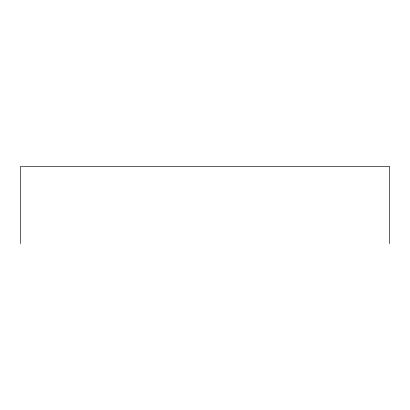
<?xml version="1.0" encoding="UTF-8"?>
<svg xmlns="http://www.w3.org/2000/svg" width="410" height="410" viewBox="0 0 410 410"><rect width="100%" height="100%" fill="white"/><g stroke="black" fill="none" stroke-linecap="round" stroke-linejoin="round"><path stroke-width="0.61" d="M389.5 243.607L389.5 166.393L20.5 166.393L20.5 243.607"/></g></svg>
